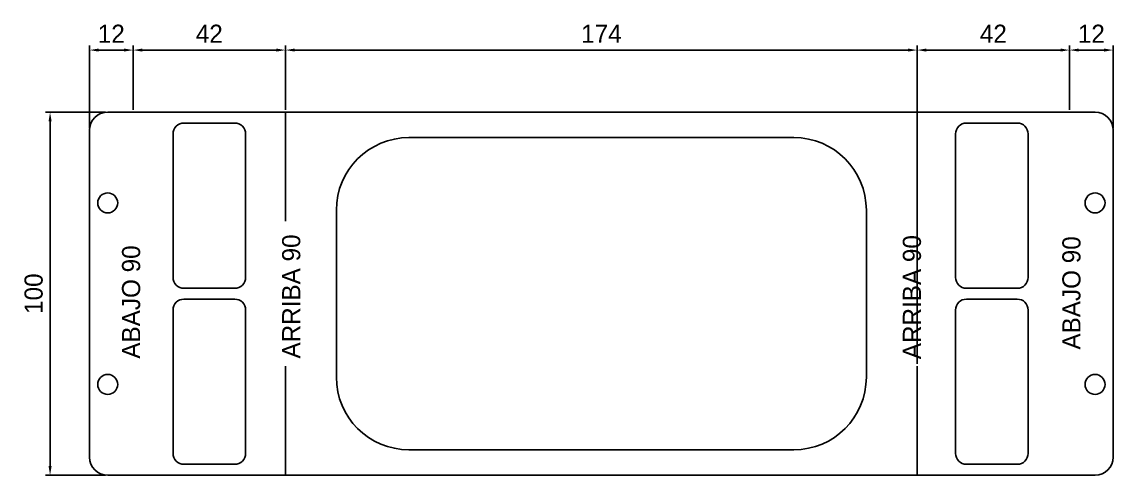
# Model space of a CAD drawing. Extents: x 0 to 797, y 0 to 297.
# Drawn here: x 496 to 796.6, y 159.7 to 284.6 of the extents above; entities that cross this region are included whole.
import ezdxf

# ---------------------------------------------------------------- set-up
doc = ezdxf.new("R2010")
doc.units = 0
doc.header["$PDSIZE"] = -1
doc.linetypes.add('SLD-CONTINUA', pattern=[0])
doc.layers.get('0').update_dxf_attribs({"linetype": 'CONTINUOUS'})
doc.layers.get('Defpoints').update_dxf_attribs({"linetype": 'CONTINUOUS'})
doc.layers.add('MARCADO', color=3, linetype='CONTINUOUS')
doc.dimstyles.new('ISO-25', dxfattribs={"dimtxt": 2.5, "dimasz": 2.5, "dimexe": 1.25, "dimexo": 0.625, "dimtad": 1, "dimdsep": 46, "dimtxsty": 'Standard', "dimcen": 2.5, "dimadec": 0, "dimazin": 0, "dimtfac": 1, "dimtmove": 0, "dimatfit": 3, "dimfxl": 1, "dimarcsym": 0})

# ---------------------------------------------------------------- blocks, each defined once
blk = doc.blocks.new('*D56')
at = {"color": 0, "lineweight": -2, "transparency": 16777216}
for p, q in [((526.64, 260.35), (526.64, 278.08)), ((529.14, 276.83), (566.14, 276.83)), ((568.64, 260.35), (568.64, 278.08))]:
    blk.add_line(p, q, dxfattribs=at)
at = {"color": 0, "transparency": 16777216}
for points in [[(529.14, 277.25), (529.14, 276.42), (526.64, 276.83)], [(566.14, 277.25), (566.14, 276.42), (568.64, 276.83)]]:
    blk.add_solid(points, dxfattribs=at)
at = {"layer": 'Defpoints', "color": 0, "transparency": 16777216}
for p in [(568.64, 276.83), (526.64, 259.72), (568.64, 259.72)]:
    blk.add_point(p, dxfattribs=at)
at = {"color": 0, "transparency": 16777216, "insert": (547.64, 281.33), "char_height": 5, "attachment_point": 5}
blk.add_mtext('42', dxfattribs=at)
blk = doc.blocks.new('*D57')
at = {"color": 0, "lineweight": -2, "transparency": 16777216}
for p, q in [((568.64, 260.35), (568.64, 278.08)), ((571.14, 276.83), (740.14, 276.83)), ((742.64, 190.35), (742.64, 278.08))]:
    blk.add_line(p, q, dxfattribs=at)
at = {"color": 0, "transparency": 16777216}
for points in [[(571.14, 277.25), (571.14, 276.42), (568.64, 276.83)], [(740.14, 277.25), (740.14, 276.42), (742.64, 276.83)]]:
    blk.add_solid(points, dxfattribs=at)
at = {"layer": 'Defpoints', "color": 0, "transparency": 16777216}
for p in [(742.64, 276.83), (568.64, 259.72), (742.64, 189.72)]:
    blk.add_point(p, dxfattribs=at)
at = {"color": 0, "transparency": 16777216, "insert": (655.64, 281.33), "char_height": 5, "attachment_point": 5}
blk.add_mtext('174', dxfattribs=at)
blk = doc.blocks.new('*D58')
at = {"color": 0, "lineweight": -2, "transparency": 16777216}
for p, q in [((742.64, 260.35), (742.64, 278.08)), ((745.14, 276.83), (782.14, 276.83)), ((784.64, 260.35), (784.64, 278.08))]:
    blk.add_line(p, q, dxfattribs=at)
at = {"color": 0, "transparency": 16777216}
for points in [[(745.14, 277.25), (745.14, 276.42), (742.64, 276.83)], [(782.14, 277.25), (782.14, 276.42), (784.64, 276.83)]]:
    blk.add_solid(points, dxfattribs=at)
at = {"layer": 'Defpoints', "color": 0, "transparency": 16777216}
for p in [(784.64, 276.83), (742.64, 259.72), (784.64, 259.72)]:
    blk.add_point(p, dxfattribs=at)
at = {"color": 0, "transparency": 16777216, "insert": (763.64, 281.33), "char_height": 5, "attachment_point": 5}
blk.add_mtext('42', dxfattribs=at)
blk = doc.blocks.new('*D59')
at = {"color": 0, "lineweight": -2, "transparency": 16777216}
for p, q in [((784.64, 260.35), (784.64, 278.08)), ((787.14, 276.83), (794.14, 276.83)), ((796.64, 255.35), (796.64, 278.08))]:
    blk.add_line(p, q, dxfattribs=at)
at = {"color": 0, "transparency": 16777216}
for points in [[(787.14, 277.25), (787.14, 276.42), (784.64, 276.83)], [(794.14, 277.25), (794.14, 276.42), (796.64, 276.83)]]:
    blk.add_solid(points, dxfattribs=at)
at = {"layer": 'Defpoints', "color": 0, "transparency": 16777216}
for p in [(796.64, 276.83), (784.64, 259.72), (796.64, 254.72)]:
    blk.add_point(p, dxfattribs=at)
at = {"color": 0, "transparency": 16777216, "insert": (790.64, 281.33), "char_height": 5, "attachment_point": 5}
blk.add_mtext('12', dxfattribs=at)
blk = doc.blocks.new('*D60')
at = {"color": 0, "lineweight": -2, "transparency": 16777216}
for p, q in [((514.64, 255.35), (514.64, 278.08)), ((524.14, 276.83), (517.14, 276.83)), ((526.64, 260.35), (526.64, 278.08))]:
    blk.add_line(p, q, dxfattribs=at)
at = {"color": 0, "transparency": 16777216}
for points in [[(517.14, 277.25), (517.14, 276.42), (514.64, 276.83)], [(524.14, 277.25), (524.14, 276.42), (526.64, 276.83)]]:
    blk.add_solid(points, dxfattribs=at)
at = {"layer": 'Defpoints', "color": 0, "transparency": 16777216}
for p in [(514.64, 276.83), (526.64, 259.72), (514.64, 254.72)]:
    blk.add_point(p, dxfattribs=at)
at = {"color": 0, "transparency": 16777216, "insert": (520.64, 281.33), "char_height": 5, "attachment_point": 5}
blk.add_mtext('12', dxfattribs=at)
blk = doc.blocks.new('*D61')
at = {"color": 0, "lineweight": -2, "transparency": 16777216}
for p, q in [((519.02, 259.72), (502.51, 259.72)), ((503.76, 257.22), (503.76, 162.22)), ((519.02, 159.72), (502.51, 159.72))]:
    blk.add_line(p, q, dxfattribs=at)
at = {"color": 0, "transparency": 16777216}
for points in [[(503.35, 257.22), (504.18, 257.22), (503.76, 259.72)], [(503.35, 162.22), (504.18, 162.22), (503.76, 159.72)]]:
    blk.add_solid(points, dxfattribs=at)
at = {"layer": 'Defpoints', "color": 0, "transparency": 16777216}
for p in [(519.64, 259.72), (503.76, 159.72), (519.64, 159.72)]:
    blk.add_point(p, dxfattribs=at)
at = {"color": 0, "transparency": 16777216, "insert": (499.26, 209.72), "char_height": 5, "attachment_point": 5, "rotation": 90}
blk.add_mtext('100', dxfattribs=at)

msp = doc.modelspace()

# ---------------------------------------------------------------- linework, layer by layer
at = {"color": 7, "linetype": 'SLD-CONTINUA'}
for p, q in [((519.644, 259.722), (524.644, 259.722)), ((526.644, 259.722), (524.644, 259.722)), ((528.644, 259.722), (526.644, 259.722)), ((566.494, 259.722), (528.644, 259.722)), ((566.494, 259.722), (568.644, 259.722)), ((568.644, 259.722), (573.644, 259.722)), ((573.644, 259.722), (740.644, 259.722)), ((740.644, 259.722), (742.644, 259.722)), ((744.794, 259.722), (742.644, 259.722)), ((744.794, 259.722), (782.644, 259.722)), ((782.644, 259.722), (784.644, 259.722)), ((786.644, 259.722), (784.644, 259.722)), ((791.644, 259.722), (786.644, 259.722)), ((540.644, 256.722), (554.644, 256.722)), ((756.219, 256.722), (770.219, 256.722)), ((514.644, 164.722), (514.644, 254.722)), ((557.644, 253.722), (557.644, 214.222)), ((708.644, 252.722), (602.644, 252.722)), ((773.219, 253.722), (773.219, 214.222)), ((796.644, 164.722), (796.644, 254.722)), ((582.644, 232.722), (582.644, 186.722)), ((728.644, 186.722), (728.644, 232.722)), ((554.644, 211.222), (540.644, 211.222)), ((770.219, 211.222), (756.219, 211.222)), ((540.644, 208.222), (554.644, 208.222)), ((756.219, 208.222), (770.219, 208.222)), ((557.644, 205.222), (557.644, 165.722)), ((773.219, 205.222), (773.219, 165.722)), ((602.644, 166.722), (708.644, 166.722)), ((554.644, 162.722), (540.644, 162.722)), ((770.219, 162.722), (756.219, 162.722)), ((524.644, 159.722), (519.644, 159.722)), ((524.644, 159.722), (526.644, 159.722)), ((526.644, 159.722), (528.644, 159.722)), ((528.644, 159.722), (566.494, 159.722)), ((568.644, 159.722), (566.494, 159.722)), ((573.644, 159.722), (568.644, 159.722)), ((740.644, 159.722), (573.644, 159.722)), ((742.644, 159.722), (740.644, 159.722)), ((742.644, 159.722), (744.794, 159.722)), ((782.644, 159.722), (744.794, 159.722)), ((784.644, 159.722), (782.644, 159.722)), ((784.644, 159.722), (786.644, 159.722)), ((786.644, 159.722), (791.644, 159.722))]:
    msp.add_line(p, q, dxfattribs=at)
for p, q in [((537.644, 253.722), (537.644, 214.222)), ((753.219, 253.722), (753.219, 214.222)), ((537.644, 205.222), (537.644, 165.722)), ((753.219, 205.222), (753.219, 165.722))]:
    msp.add_line(p, q)
for centre in [(519.644, 234.722), (791.644, 234.722), (519.644, 184.722), (791.644, 184.722)]:
    msp.add_circle(centre, 2.75, dxfattribs=at)
for centre, radius, start, end in [((519.644, 254.722), 5, 90, 180), ((791.644, 254.722), 5, 0, 90), ((602.644, 232.722), 20, 90, 180), ((708.644, 232.722), 20, 0, 90), ((602.644, 186.722), 20, 180, 270), ((708.644, 186.722), 20, 270, 0), ((519.644, 164.722), 5, 180, 270), ((791.644, 164.722), 5, 270, 0)]:
    msp.add_arc(centre, radius, start, end, dxfattribs=at)
for centre, start, end in [((540.644, 253.722), 90, 180), ((554.644, 253.722), 0, 90), ((756.219, 253.722), 90, 180), ((770.219, 253.722), 0, 90), ((540.644, 214.222), 180, 270), ((554.644, 214.222), 270, 0), ((756.219, 214.222), 180, 270), ((770.219, 214.222), 270, 0), ((540.644, 205.222), 90, 180), ((554.644, 205.222), 0, 90), ((756.219, 205.222), 90, 180), ((770.219, 205.222), 0, 90), ((540.644, 165.722), 180, 270), ((554.644, 165.722), 270, 0), ((756.219, 165.722), 180, 270), ((770.219, 165.722), 270, 0)]:
    msp.add_arc(centre, 3, start, end)
at = {"layer": 'MARCADO', "linetype": 'SLD-CONTINUA'}
for p, q in [((568.644, 259.722), (568.644, 229.722)), ((742.644, 259.722), (742.644, 229.722)), ((742.644, 229.722), (742.644, 259.722)), ((568.644, 189.722), (568.644, 159.722)), ((742.644, 189.722), (742.644, 159.722)), ((742.644, 159.722), (742.644, 189.722))]:
    msp.add_line(p, q, dxfattribs=at)

# ---------------------------------------------------------------- texts
at = {"color": 6, "char_height": 5, "attachment_point": 1, "rotation": 90}
for s, insert in [('ARRIBA 90', (567.692, 191.852)), ('ARRIBA 90', (738.693, 191.664)), ('ABAJO 90', (523.579, 191.812)), ('ABAJO 90', (782.636, 194.317))]:
    msp.add_mtext_dynamic_manual_height_columns(s, width=73.41714, gutter_width=12.5, heights=[0], dxfattribs=dict(at, insert=insert))

# ---------------------------------------------------------------- dimensions: what is measured, and where the dimension line sits
at = {"color": 6}
for base, p1, p2, picture, middle in [((514.644, 276.833), (526.644, 259.722), (514.644, 254.722), '*D60', (520.644, 281.333)), ((568.644, 276.833), (526.644, 259.722), (568.644, 259.722), '*D56', (547.644, 281.333)), ((742.644, 276.833), (568.644, 259.722), (742.644, 189.722), '*D57', (655.644, 281.333)), ((784.644, 276.833), (742.644, 259.722), (784.644, 259.722), '*D58', (763.644, 281.333)), ((796.644, 276.833), (784.644, 259.722), (796.644, 254.722), '*D59', (790.644, 281.333))]:
    dim = msp.add_linear_dim(base=base, p1=p1, p2=p2, dimstyle='ISO-25', override={"dimtxt": 5, "dimgap": 2}, dxfattribs=at)
    dim.commit()
    dim.dimension.update_dxf_attribs({"geometry": picture, "text_midpoint": middle})
dim = msp.add_linear_dim(base=(503.765, 159.722), p1=(519.644, 259.722), p2=(519.644, 159.722), angle=90, dimstyle='ISO-25', override={"dimtxt": 5, "dimgap": 2}, dxfattribs=at)
dim.commit()
dim.dimension.update_dxf_attribs({"geometry": '*D61', "text_midpoint": (499.265, 209.722)})

doc.saveas('drawing.dxf')
